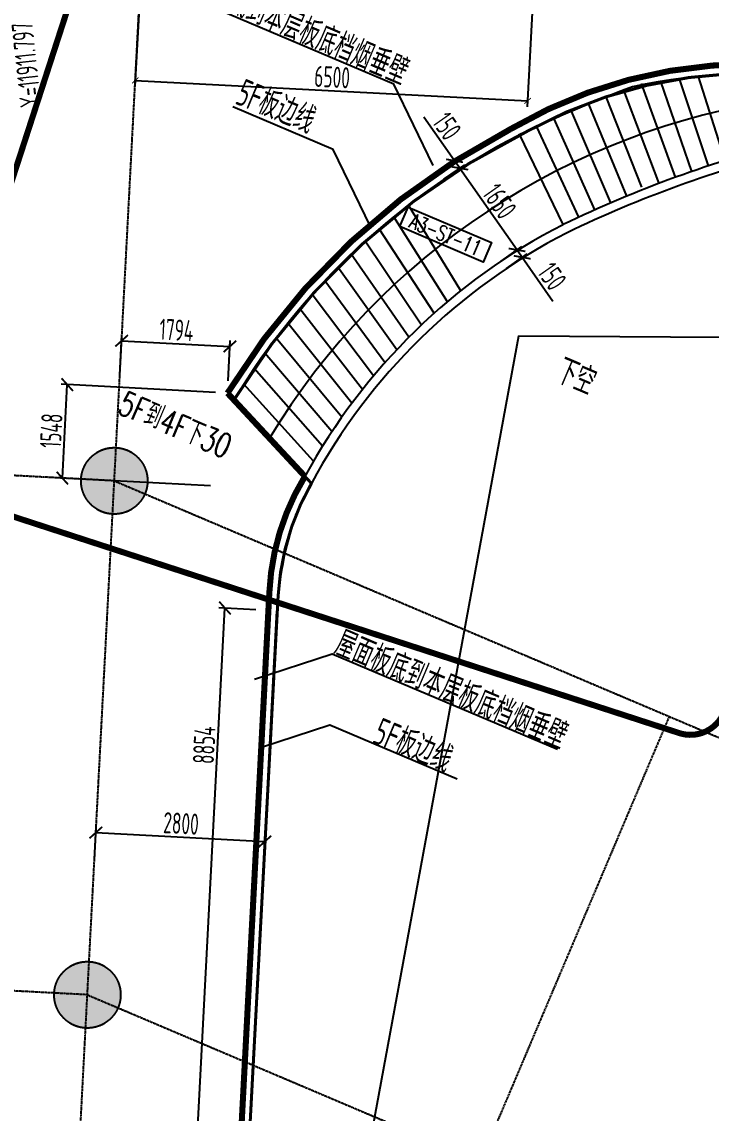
# Model space of a CAD drawing. Extents: x 11778731 to 12007717, y -6694179 to -6314888.
# Drawn here: x 11905633 to 11917040, y -6411741 to -6393688 of the extents above; entities that cross this region are included whole.
import ezdxf
from ezdxf.enums import TextEntityAlignment as Align
from ezdxf.xclip import XClip

# ---------------------------------------------------------------- set-up
doc = ezdxf.new("R2010")
doc.units = 0
doc.header["$LTSCALE"] = 10
doc.header["$MEASUREMENT"] = 0
doc.header["$XCLIPFRAME"] = 0
for name, pattern in [('A3-RG-axis-100$0$CENTER', [2, 1.25, -0.25, 0.25, -0.25]), ('A3-RI-5F$0$DASH', [0.35, 0.25, -0.1]), ('A3-RI-5F$0$DASHDOT', [1, 0.5, -0.25, 0, -0.25]), ('A3-RV-5F$0$DASH', [0.35, 0.25, -0.1]), ('DASHED2', [0.375, 0.25, -0.125])]:
    doc.linetypes.add(name, pattern=pattern)
for name, color, linetype in [('A-CLOD', 200, 'Continuous'), ('A3-RB-5F-100$0$A-DIMS-100', 1, 'Continuous'), ('A3-RG-axis-100$0$A-DIMS-100', 1, 'Continuous'), ('A3-RG-axis-100$0$A-GRID', 1, 'A3-RG-axis-100$0$CENTER'), ('A3-RI-5F$0$$0$A-STRS-HRAL', 80, 'Continuous'), ('A3-RI-5F$0$0M-FIRE', 30, 'A3-RI-5F$0$DASHDOT'), ('A3-RI-5F$0$A-FLOR', 2, 'Continuous'), ('A3-RI-5F$0$A-FLOR-CURT', 55, 'Continuous'), ('A3-RI-5F$0$A-STRS-HRAL', 80, 'Continuous'), ('A3-RI-5F$0$A-SYMB-VOID', 35, 'Continuous'), ('A3-RS-1F$0$A-HATH-GRAY', 8, 'Continuous'), ('A3-RS-1F$0$A-WALL', 7, 'Continuous'), ('A3-RV-5F$0$A-STRS', 50, 'Continuous'), ('A3-RV-5F$0$A-STRS-HRAL', 80, 'Continuous'), ('A3-SYMB-5F-100$0$A-SYMB', 4, 'Continuous'), ('A3-SYMB-5F-100$0$A-SYMB-AREA', 4, 'Continuous'), ('A3-SYMB-5F-100$0$A-SYMB-NAME', 4, 'Continuous'), ('A3-SYMB-5F-100$0$A-SYMB-NAME-E', 4, 'Continuous'), ('A3-SYMB-5F-100$0$A-SYMB-NUMB-T', 4, 'Continuous'), ('A3-SYMB-5F-100$0$A-SYMB-STRS', 1, 'Continuous')]:
    doc.layers.add(name, color=color, linetype=linetype)
doc.styles.add('A3-RB-5F-100$0$XD2008', font='xd-hzs.shx', dxfattribs={"width": 0.7, "bigfont": 'xd-hztxt.shx'})
doc.styles.add('A3-RG-axis-100$0$XD2008', font='xd-hzs.shx', dxfattribs={"width": 0.7, "bigfont": 'xd-hztxt.shx'})
doc.styles.add('A3-SYMB-5F-100$0$ECADI', font='hzs.shx', dxfattribs={"width": 0.7, "bigfont": 'hztxt.shx'})
doc.styles.add('A3-SYMB-5F-100$0$ECADI-TXT', font='simplex.shx', dxfattribs={"bigfont": 'hztxt.shx'})
doc.dimstyles.new('A3-RB-5F-100$0$XD100$0', dxfattribs={"dimscale": 100, "dimtxt": 3.5, "dimasz": 2, "dimexe": 1, "dimexo": 2, "dimgap": 0.5, "dimtad": 1, "dimdec": 0, "dimdsep": 46, "dimtxsty": 'A3-RB-5F-100$0$XD2008', "dimblk1": 'A3-RB-5F-100$0$_ARCHTICK', "dimblk2": 'A3-RB-5F-100$0$_ARCHTICK', "dimsah": 1, "dimcen": 2.5, "dimclrt": 4, "dimaunit": 1, "dimadec": 0, "dimazin": 0, "dimtfac": 1, "dimtdec": 0, "dimtix": 1, "dimtmove": 0, "dimatfit": 3, "dimfxl": 0, "dimtolj": 1, "dimtzin": 0, "dimarcsym": 0})
doc.dimstyles.new('A3-RG-axis-100$0$XD100$0', dxfattribs={"dimscale": 100, "dimtxt": 3.5, "dimasz": 1, "dimexe": 1, "dimexo": 2, "dimgap": 0.5, "dimtad": 1, "dimdec": 0, "dimdsep": 46, "dimtxsty": 'A3-RG-axis-100$0$XD2008', "dimblk1": 'A3-RG-axis-100$0$_ARCHTICK', "dimblk2": 'A3-RG-axis-100$0$_ARCHTICK', "dimsah": 1, "dimcen": 2.5, "dimclrt": 4, "dimaunit": 1, "dimadec": 0, "dimazin": 0, "dimtfac": 1, "dimtdec": 0, "dimtix": 1, "dimtmove": 0, "dimatfit": 3, "dimfxl": 0, "dimtolj": 1, "dimtzin": 0, "dimarcsym": 0})

# ---------------------------------------------------------------- blocks, each defined once
blk = doc.blocks.new('A3-RI-5F')
at = {"layer": 'A3-RI-5F$0$$0$A-STRS-HRAL'}
for centre, radius, start, end in [((11919225, -6406072), 10150, 151.3616, 155.0243), ((11919225, -6406072), 10000, 151.6486, 154.9782), ((11915845, -6403773), 6150, 161.1517, 176.7304), ((11915845, -6403773), 6000, 161.2282, 177.2729)]:
    blk.add_arc(centre, radius, start, end, dxfattribs=at)
at = {"layer": 'A3-RI-5F$0$0M-FIRE', "const_width": 100}
blk.add_lwpolyline([(11933349, -6404727), (11932521, -6402038, 0.237374), (11927444, -6396750, 0.048077), (11919169, -6394531, 0.182825), (11913721, -6395461, 0.136484), (11909036, -6399829), (11910317, -6401207, 0.126492), (11909728, -6403135), (11909231, -6412665, 0.122395), (11910121, -6416246)], format="xyb", dxfattribs=at)
at = {"layer": 'A3-RI-5F$0$A-FLOR', "linetype": 'A3-RI-5F$0$DASH', "const_width": 50}
blk.add_lwpolyline([(11914013, -6395489, 0.142442), (11909142, -6399943), (11910425, -6401323, 0.117354), (11909874, -6403180), (11909391, -6412272, 0.606815), (11920855, -6419025), (11932286, -6411883, 0.340038), (11933989, -6407313), (11932378, -6402083)], format="xyb", dxfattribs=at)
at = {"layer": 'A3-RI-5F$0$A-FLOR-CURT', "color": 11, "linetype": 'A3-RI-5F$0$DASH', "const_width": 50}
blk.add_lwpolyline([(11932378, -6402083, 0.232209), (11927545, -6396948, 0.047102), (11919481, -6394737, 0.184789), (11914005, -6395493)], format="xyb", dxfattribs=at)
at = {"layer": 'A3-RI-5F$0$A-STRS-HRAL'}
for p, q in [((11909241, -6412264), (11909705, -6403422)), ((11909391, -6412272), (11909855, -6403430))]:
    blk.add_line(p, q, dxfattribs=at)
for radius, end in [(9150, 102.3857), (9000, 102.3195)]:
    blk.add_arc((11917659, -6403556), radius, 80.4957, end, dxfattribs=at)
at = {"layer": 'A3-RI-5F$0$A-SYMB-VOID'}
blk.add_lwpolyline([(11910576, -6416677), (11913855, -6398883), (11930577, -6398990)], dxfattribs=at)
blk = doc.blocks.new('A3-RG-axis-100$0$_ARCHTICK')
at = {"color": 0, "linetype": 'ByBlock', "const_width": 0.15}
blk.add_lwpolyline([(-0.5, -0.5), (0.5, 0.5)], dxfattribs=at)
blk = doc.blocks.new('*D273')
at = {"layer": 'A3-RG-axis-100$0$A-DIMS-100', "color": 0, "lineweight": -2}
for p, q in [((11907598, -6392979), (11907505, -6394755)), ((11914090, -6393319), (11913997, -6395096)), ((11907511, -6394656), (11914002, -6394996))]:
    blk.add_line(p, q, dxfattribs=at)
at = {"layer": 'Defpoints', "color": 0}
for p in [(11907609, -6392779), (11914100, -6393119), (11914002, -6394996)]:
    blk.add_point(p, dxfattribs=at)
at = {"layer": 'A3-RG-axis-100$0$A-DIMS-100', "color": 0, "lineweight": -2, "xscale": 100, "yscale": 100, "zscale": 100}
for p, rotation in [((11907511, -6394656), 177.0000581543103), ((11914002, -6394996), 357.0000581543102)]:
    blk.add_blockref('A3-RG-axis-100$0$_ARCHTICK', p, dxfattribs=dict(at, rotation=rotation))
at = {"layer": 'A3-RG-axis-100$0$A-DIMS-100', "color": 4, "insert": (11910768, -6394601), "char_height": 350, "attachment_point": 5, "rotation": 357.0001, "style": 'A3-RG-axis-100$0$XD2008'}
blk.add_mtext('\\A1;6500', dxfattribs=at)
blk = doc.blocks.new('A3-SYMB-5F-100$0$ECADI-TAG-NAME')
at = {"layer": 'A3-SYMB-5F-100$0$A-SYMB-NAME', "style": 'A3-SYMB-5F-100$0$ECADI-TXT', "width": 0.7}
blk.add_attdef('CHINESENAME', (1.86, 1.53), '', height=4, dxfattribs=at)
at = {"layer": 'A3-SYMB-5F-100$0$A-SYMB-NAME-E', "style": 'A3-SYMB-5F-100$0$ECADI-TXT', "width": 0.7}
blk.add_attdef('ENGLISHLOW', (2.18, 6.96), '', height=2.5, dxfattribs=at)
blk = doc.blocks.new('A3-SYMB-5F-100$0$ECADI-TAG-ROOM')
at = {"layer": 'A3-SYMB-5F-100$0$A-SYMB-AREA', "style": 'A3-SYMB-5F-100$0$ECADI', "width": 0.7}
blk.add_attdef('340M2', text='', height=2.5, dxfattribs=at).set_placement((7.17, -1.75), align=Align.MIDDLE_LEFT)
at = {"layer": 'A3-SYMB-5F-100$0$A-SYMB-NAME', "style": 'A3-SYMB-5F-100$0$ECADI', "width": 0.7}
blk.add_attdef('CHINESENAME', (-5.13, 0.09), '', height=4.5, dxfattribs=at)
at = {"layer": 'A3-SYMB-5F-100$0$A-SYMB-NAME-E', "style": 'A3-SYMB-5F-100$0$ECADI', "width": 0.7}
for tag, p in [('ENGLISHHIGH', (-5.13, 8.04)), ('ENGLISHLOW', (-5.13, 4.84))]:
    blk.add_attdef(tag, p, '', height=2.5, dxfattribs=at)
blk = doc.blocks.new('A3-SYMB-5F-100$0$ECADI-TAG-CODE')
at = {"layer": 'A3-SYMB-5F-100$0$A-SYMB-NUMB-T', "color": 1}
blk.add_lwpolyline([(0, 3.5), (15, 3.5), (15, 0), (0, 0)], close=True, dxfattribs=at)
at = {"layer": 'A3-SYMB-5F-100$0$A-SYMB-NUMB-T', "style": 'A3-SYMB-5F-100$0$ECADI-TXT', "width": 0.7}
blk.add_attdef('CODE', text='', height=2.5, dxfattribs=at).set_placement((7.5, 1.75), align=Align.MIDDLE_CENTER)
blk = doc.blocks.new('A3-SYMB-5F-100')
at = {"layer": 'A3-SYMB-5F-100$0$A-SYMB'}
for points in [[(11912440, -6396063), (11911788, -6394718), (11908196, -6393193)], [(11911404, -6397073), (11910786, -6395800), (11909122, -6395094)], [(11909485, -6404561), (11910769, -6404140), (11914496, -6405722)], [(11909581, -6405693), (11910732, -6405316), (11912834, -6406208)]]:
    blk.add_lwpolyline(points, dxfattribs=at)
at = {"layer": 'A3-SYMB-5F-100$0$A-SYMB-STRS', "extrusion": (-1.20972e-14, 6.84426e-15, -1), "const_width": 50, "elevation": 0}
blk.add_lwpolyline([(-11909731, -6400600, -1), (-11909728, -6400550, -1)], format="xyb", close=True, dxfattribs=at)
at = {"layer": 'A3-SYMB-5F-100$0$A-SYMB-STRS'}
blk.add_arc((11919894, -6406739), 11888, 98.1807, 148.7677, dxfattribs=at)
at = {"layer": 'A3-SYMB-5F-100$0$A-SYMB'}
ref = blk.add_blockref('A3-SYMB-5F-100$0$ECADI-TAG-ROOM', (11908608, -6393363), dxfattribs=dict(at, xscale=99.99999999989046, yscale=100.0000000001164, rotation=337))
ref.add_attrib('CHINESENAME', '屋面板底到本层板底档烟垂壁', (11908140, -6393155), dxfattribs={"height": 450, "rotation": 337, "style": 'A3-SYMB-5F-100$0$ECADI', "width": 0.7})
ref = blk.add_blockref('A3-SYMB-5F-100$0$ECADI-TAG-ROOM', (11909610, -6395242), dxfattribs=dict(at, xscale=99.99999999989046, yscale=100.0000000001164, rotation=337))
ref.add_attrib('CHINESENAME', '5F板边线', (11909142, -6395034), dxfattribs={"height": 450, "rotation": 337, "style": 'A3-SYMB-5F-100$0$ECADI', "width": 0.7})
at = {"layer": 'A3-SYMB-5F-100$0$A-SYMB', "xscale": 100.0000000100172, "yscale": 100.0000000002328, "zscale": 100, "rotation": 337}
blk.add_blockref('A3-SYMB-5F-100$0$ECADI-TAG-CODE', (11911888, -6397076), dxfattribs=at).add_auto_attribs({'CODE': 'A3-ST-11'})
at = {"layer": 'A3-SYMB-5F-100$0$A-SYMB'}
ref = blk.add_blockref('A3-SYMB-5F-100$0$ECADI-TAG-ROOM', (11914900, -6399846), dxfattribs=dict(at, xscale=99.99999999989046, yscale=100.0000000001164, rotation=337))
ref.add_attrib('CHINESENAME', '下空', (11914431, -6399637), dxfattribs={"height": 450, "rotation": 337, "style": 'A3-SYMB-5F-100$0$ECADI', "width": 0.7})
ref = blk.add_blockref('A3-SYMB-5F-100$0$ECADI-TAG-ROOM', (11913511, -6405245), dxfattribs=dict(at, xscale=-99.99999999989046, yscale=100.0000000001164, rotation=337.0000000003391))
ref.add_attrib('CHINESENAME', '屋面板底到本层板底档烟垂壁', (11910769, -6404140), dxfattribs={"height": 450, "rotation": 337, "style": 'A3-SYMB-5F-100$0$ECADI', "width": 0.7})
ref = blk.add_blockref('A3-SYMB-5F-100$0$ECADI-TAG-ROOM', (11914152, -6406709), dxfattribs=dict(at, xscale=-99.99999999989046, yscale=100.0000000001164, rotation=337.0000000003391))
ref.add_attrib('CHINESENAME', '5F板边线', (11911411, -6405604), dxfattribs={"height": 450, "rotation": 337, "style": 'A3-SYMB-5F-100$0$ECADI', "width": 0.7})
at = {"layer": 'A3-SYMB-5F-100$0$A-SYMB-STRS'}
ref = blk.add_blockref('A3-SYMB-5F-100$0$ECADI-TAG-NAME', (11906964, -6400223, 0), dxfattribs=dict(at, xscale=99.99999999999999, yscale=99.99999999999999, zscale=99.99999999999993, rotation=337))
ref.add_attrib('CHINESENAME', '5F到4F下30', (11907195, -6400155), dxfattribs={"height": 400, "rotation": 337, "style": 'A3-SYMB-5F-100$0$ECADI-TXT', "width": 0.7})
blk = doc.blocks.new('A3-RV-5F')
at = {"layer": 'A3-RV-5F$0$A-STRS'}
for p, q in [((11916450, -6396260), (11915887, -6394709)), ((11916722, -6396163), (11916205, -6394674)), ((11916995, -6396071), (11916518, -6394628)), ((11917269, -6395982), (11916832, -6394594)), ((11916180, -6396360), (11915594, -6394817)), ((11915643, -6396572), (11915014, -6395047)), ((11915894, -6396423), (11915304, -6394930)), ((11915377, -6396684), (11914727, -6395168)), ((11914851, -6396919), (11914157, -6395422)), ((11915113, -6396800), (11914441, -6395293)), ((11914590, -6397042), (11913875, -6395555)), ((11912897, -6398136), (11912031, -6396719)), ((11912674, -6398319), (11911786, -6396912)), ((11912456, -6398509), (11911547, -6397112)), ((11912244, -6398704), (11911313, -6397318)), ((11912038, -6398905), (11911085, -6397530)), ((11911837, -6399112), (11910862, -6397747)), ((11911642, -6399325), (11910646, -6397971)), ((11911454, -6399543), (11910435, -6398200)), ((11911271, -6399767), (11910231, -6398434)), ((11911095, -6399995), (11910033, -6398674)), ((11910926, -6400228), (11909841, -6398918)), ((11910763, -6400467), (11909656, -6399168)), ((11910608, -6400709), (11909478, -6399422)), ((11910459, -6400956), (11909306, -6399680)), ((11910317, -6401207), (11909142, -6399943))]:
    blk.add_line(p, q, dxfattribs=at)
at = {"layer": 'A3-RV-5F$0$A-STRS-HRAL', "linetype": 'A3-RV-5F$0$DASH'}
blk.add_line((11909142, -6399943), (11909036, -6399829), dxfattribs=at)
at = {"layer": 'A3-RV-5F$0$A-STRS-HRAL'}
for centre, radius, start, end in [((11923325, -6415200), 21950, 110.3377, 115.7544), ((11923325, -6415200), 21800, 110.3652, 115.7499), ((11919225, -6406072), 11950, 117.0706, 148.5044), ((11919225, -6406072), 11800, 117.0789, 148.7078), ((11923325, -6415200), 20150, 104.2089, 115.6945), ((11923325, -6415200), 20000, 104.2089, 115.6889), ((11919225, -6406072), 10150, 117.185, 151.3616), ((11919225, -6406072), 10000, 117.1962, 151.6486)]:
    blk.add_arc(centre, radius, start, end, dxfattribs=at)
blk = doc.blocks.new('A3-RS-1F')
at = {"layer": 'A3-RS-1F$0$A-HATH-GRAY'}
h = blk.add_hatch(color=256, dxfattribs=at)
edge = h.paths.add_edge_path()
edge.add_arc((11907163, -6401281), 550, 0, 360)
h = blk.add_hatch(color=256, dxfattribs=at)
edge = h.paths.add_edge_path()
edge.add_arc((11906718, -6409783), 550, 0, 360)
at = {"layer": 'A3-RS-1F$0$A-WALL'}
for centre in [(11907163, -6401281), (11906718, -6409783)]:
    blk.add_circle(centre, 550, dxfattribs=at)
blk = doc.blocks.new('A3-RB-5F-100$0$_ARCHTICK')
at = {"color": 0, "linetype": 'ByBlock', "const_width": 0.15}
blk.add_lwpolyline([(-0.5, -0.5), (0.5, 0.5)], dxfattribs=at)
blk = doc.blocks.new('*D972')
at = {"layer": 'A3-RB-5F-100$0$A-DIMS-100', "color": 0, "lineweight": -2}
for p, q in [((11906835, -6407550), (11906864, -6406999)), ((11906858, -6407099), (11909655, -6407246)), ((11909631, -6407697), (11909660, -6407146))]:
    blk.add_line(p, q, dxfattribs=at)
at = {"layer": 'Defpoints', "color": 0}
for p in [(11909655, -6407246), (11906824, -6407750), (11909620, -6407897)]:
    blk.add_point(p, dxfattribs=at)
at = {"layer": 'A3-RB-5F-100$0$A-DIMS-100', "color": 0, "lineweight": -2, "xscale": 200, "yscale": 200, "zscale": 200}
for p, rotation in [((11906858, -6407099), 176.999999999122), ((11909655, -6407246), 356.9999999991219)]:
    blk.add_blockref('A3-RB-5F-100$0$_ARCHTICK', p, dxfattribs=dict(at, rotation=rotation))
at = {"layer": 'A3-RB-5F-100$0$A-DIMS-100', "color": 4, "insert": (11908268, -6406948), "char_height": 350, "attachment_point": 5, "rotation": 357, "style": 'A3-RB-5F-100$0$XD2008'}
blk.add_mtext('\\A1;2800', dxfattribs=at)
blk = doc.blocks.new('*D582')
at = {"layer": 'A3-RB-5F-100$0$A-DIMS-100', "color": 0, "lineweight": -2}
for p, q in [((11908531, -6412227), (11908994, -6403385)), ((11909504, -6403412), (11908894, -6403380)), ((11909042, -6412254), (11908432, -6412222))]:
    blk.add_line(p, q, dxfattribs=at)
at = {"layer": 'Defpoints', "color": 0}
for p in [(11908994, -6403385), (11909704, -6403422), (11909241, -6412264)]:
    blk.add_point(p, dxfattribs=at)
at = {"layer": 'A3-RB-5F-100$0$A-DIMS-100', "color": 0, "lineweight": -2, "xscale": 200, "yscale": 200, "zscale": 200}
for p, rotation in [((11908994, -6403385), 87.0040044115439), ((11908531, -6412227), 267.0040044115439)]:
    blk.add_blockref('A3-RB-5F-100$0$_ARCHTICK', p, dxfattribs=dict(at, rotation=rotation))
at = {"layer": 'A3-RB-5F-100$0$A-DIMS-100', "color": 4, "insert": (11908650, -6405650), "char_height": 350, "attachment_point": 5, "rotation": 87.004, "style": 'A3-RB-5F-100$0$XD2008'}
blk.add_mtext('\\A1;8854', dxfattribs=at)
blk = doc.blocks.new('*D641')
at = {"layer": 'A3-RB-5F-100$0$A-DIMS-100', "color": 0, "lineweight": -2}
for p, q in [((11913565, -6397645), (11913909, -6397403)), ((11913651, -6397767), (11913995, -6397526)), ((11913827, -6397461), (11913913, -6397583)), ((11913913, -6397583), (11914420, -6398307))]:
    blk.add_line(p, q, dxfattribs=at)
at = {"layer": 'Defpoints', "color": 0}
for p in [(11913913, -6397583), (11913401, -6397759), (11913487, -6397882)]:
    blk.add_point(p, dxfattribs=at)
at = {"layer": 'A3-RB-5F-100$0$A-DIMS-100', "color": 0, "lineweight": -2, "xscale": 200, "yscale": 200, "zscale": 200}
for p, rotation in [((11913827, -6397461), 125.0194494526439), ((11913913, -6397583), 305.0194494526439)]:
    blk.add_blockref('A3-RB-5F-100$0$_ARCHTICK', p, dxfattribs=dict(at, rotation=rotation))
at = {"layer": 'A3-RB-5F-100$0$A-DIMS-100', "color": 4, "insert": (11914408, -6397898), "char_height": 350, "attachment_point": 5, "rotation": 305.0194, "style": 'A3-RB-5F-100$0$XD2008'}
blk.add_mtext('\\A1;150', dxfattribs=at)
blk = doc.blocks.new('*D642')
at = {"layer": 'A3-RB-5F-100$0$A-DIMS-100', "color": 0, "lineweight": -2}
for p, q in [((11912618, -6396293), (11912962, -6396052)), ((11912880, -6396109), (11913827, -6397461)), ((11913565, -6397645), (11913909, -6397403))]:
    blk.add_line(p, q, dxfattribs=at)
at = {"layer": 'Defpoints', "color": 0}
for p in [(11912454, -6396408), (11913827, -6397461), (11913401, -6397759)]:
    blk.add_point(p, dxfattribs=at)
at = {"layer": 'A3-RB-5F-100$0$A-DIMS-100', "color": 0, "lineweight": -2, "xscale": 200, "yscale": 200, "zscale": 200}
for p, rotation in [((11912880, -6396109), 125.0194494523442), ((11913827, -6397461), 305.0194494523442)]:
    blk.add_blockref('A3-RB-5F-100$0$_ARCHTICK', p, dxfattribs=dict(at, rotation=rotation))
at = {"layer": 'A3-RB-5F-100$0$A-DIMS-100', "color": 4, "insert": (11913538, -6396656), "char_height": 350, "attachment_point": 5, "rotation": 305.0194, "style": 'A3-RB-5F-100$0$XD2008'}
blk.add_mtext('\\A1;1650', dxfattribs=at)
blk = doc.blocks.new('*D643')
at = {"layer": 'A3-RB-5F-100$0$A-DIMS-100', "color": 0, "lineweight": -2}
for p, q in [((11912794, -6395986), (11912287, -6395263)), ((11912532, -6396170), (11912876, -6395929)), ((11912880, -6396109), (11912794, -6395986)), ((11912618, -6396293), (11912962, -6396052))]:
    blk.add_line(p, q, dxfattribs=at)
at = {"layer": 'Defpoints', "color": 0}
for p in [(11912880, -6396109), (11912368, -6396285), (11912454, -6396408)]:
    blk.add_point(p, dxfattribs=at)
at = {"layer": 'A3-RB-5F-100$0$A-DIMS-100', "color": 0, "lineweight": -2, "xscale": 200, "yscale": 200, "zscale": 200}
for p, rotation in [((11912794, -6395986), 125.0194494524398), ((11912880, -6396109), 305.0194494524397)]:
    blk.add_blockref('A3-RB-5F-100$0$_ARCHTICK', p, dxfattribs=dict(at, rotation=rotation))
at = {"layer": 'A3-RB-5F-100$0$A-DIMS-100', "color": 4, "insert": (11912668, -6395414), "char_height": 350, "attachment_point": 5, "rotation": 305.0194, "style": 'A3-RB-5F-100$0$XD2008'}
blk.add_mtext('\\A1;150', dxfattribs=at)
blk = doc.blocks.new('*D647')
at = {"layer": 'A3-RB-5F-100$0$A-DIMS-100', "color": 0, "lineweight": -2}
for p, q in [((11907255, -6399535), (11907290, -6398863)), ((11907285, -6398963), (11909076, -6399057)), ((11909046, -6399629), (11909082, -6398957))]:
    blk.add_line(p, q, dxfattribs=at)
at = {"layer": 'Defpoints', "color": 0}
for p in [(11909076, -6399057), (11907244, -6399735), (11909036, -6399829)]:
    blk.add_point(p, dxfattribs=at)
at = {"layer": 'A3-RB-5F-100$0$A-DIMS-100', "color": 0, "lineweight": -2, "xscale": 200, "yscale": 200, "zscale": 200}
for p, rotation in [((11907285, -6398963), 176.999999999191), ((11909076, -6399057), 356.9999999991911)]:
    blk.add_blockref('A3-RB-5F-100$0$_ARCHTICK', p, dxfattribs=dict(at, rotation=rotation))
at = {"layer": 'A3-RB-5F-100$0$A-DIMS-100', "color": 4, "insert": (11908192, -6398785), "char_height": 350, "attachment_point": 5, "rotation": 357, "style": 'A3-RB-5F-100$0$XD2008'}
blk.add_mtext('\\A1;1794', dxfattribs=at)
blk = doc.blocks.new('*D648')
at = {"layer": 'A3-RB-5F-100$0$A-DIMS-100', "color": 0, "lineweight": -2}
for p, q in [((11908836, -6399818), (11906285, -6399684)), ((11906304, -6401236), (11906385, -6399690)), ((11908755, -6401364), (11906204, -6401230))]:
    blk.add_line(p, q, dxfattribs=at)
at = {"layer": 'Defpoints', "color": 0}
for p in [(11906385, -6399690), (11909036, -6399829), (11908955, -6401375)]:
    blk.add_point(p, dxfattribs=at)
at = {"layer": 'A3-RB-5F-100$0$A-DIMS-100', "color": 0, "lineweight": -2, "xscale": 200, "yscale": 200, "zscale": 200}
for p, rotation in [((11906385, -6399690), 87.00005815433244), ((11906304, -6401236), 267.0000581543324)]:
    blk.add_blockref('A3-RB-5F-100$0$_ARCHTICK', p, dxfattribs=dict(at, rotation=rotation))
at = {"layer": 'A3-RB-5F-100$0$A-DIMS-100', "color": 4, "insert": (11906120, -6400451), "char_height": 350, "attachment_point": 5, "rotation": 87.0001, "style": 'A3-RB-5F-100$0$XD2008'}
blk.add_mtext('\\A1;1548', dxfattribs=at)
blk = doc.blocks.new('A3-RG-axis-100')
at = {"layer": 'A3-RG-axis-100$0$A-GRID'}
for p, q in [((11905726.9, -6428689.6), (11909024.2, -6365773.6)), ((11907163.1, -6401280.7), (11891074.7, -6400437.6)), ((11907163.4, -6401280.8), (11992184.7, -6437370.3)), ((11916344.3, -6405177.9), (11898275.1, -6447746.3)), ((11906717.6, -6409782.5), (11890623.3, -6408939.1)), ((11906717.6, -6409782.5), (11989058.9, -6444734.3))]:
    blk.add_line(p, q, dxfattribs=at)
at = {"layer": 'A3-RG-axis-100$0$A-DIMS-100'}
dim = blk.add_linear_dim(base=(11914001.7, -6394995.8), p1=(11907609, -6392779), p2=(11914100.1, -6393119.1), angle=357.00006, dimstyle='A3-RG-axis-100$0$XD100$0', override={"dimasz": 1}, dxfattribs=at)
dim.commit()
dim.dimension.update_dxf_attribs({"geometry": '*D273', "text_midpoint": (11910767.9, -6394601)})
blk = doc.blocks.new('A3-RB-5F-100')
at = {"layer": 'A3-RB-5F-100$0$A-DIMS-100', "style": 'A3-RB-5F-100$0$XD2008', "width": 0.7}
blk.add_text('Y=11911.797', height=350, rotation=96.16399, dxfattribs=at).set_placement((11905958.3, -6395081.7))
at = {"layer": 'A3-RB-5F-100$0$A-DIMS-100'}
for base, p1, p2, picture, middle in [((11912880.3, -6396109.3), (11912367.8, -6396285.2), (11912453.9, -6396408), '*D643', (11912483.4, -6395542.8)), ((11913913.2, -6397583.4), (11913400.8, -6397759.3), (11913486.8, -6397882.2), '*D641', (11914224.1, -6398027))]:
    dim = blk.add_linear_dim(base=base, p1=p1, p2=p2, angle=305.01945, text='150', dimstyle='A3-RB-5F-100$0$XD100$0', dxfattribs=at)
    dim.commit()
    dim.dimension.update_dxf_attribs({"geometry": picture, "text_midpoint": middle, "dimtype": 129})
for p1, p2, distance, text, picture, middle in [((11912453.9, -6396408), (11913400.8, -6397759.3), 520.6, '1650', '*D642', (11913538, -6396655.8)), ((11907244.4, -6399734.8), (11909035.9, -6399828.7), 772.8, '1794', '*D647', (11908192.3, -6398785.2)), ((11908954.8, -6401374.6), (11909035.9, -6399828.7), 2654.4, '1548', '*D648', (11906119.9, -6400450.9))]:
    dim = blk.add_aligned_dim(p1=p1, p2=p2, distance=distance, text=text, dimstyle='A3-RB-5F-100$0$XD100$0', dxfattribs=at)
    dim.commit()
    dim.dimension.update_dxf_attribs({"geometry": picture, "text_midpoint": middle})
dim = blk.add_linear_dim(base=(11908994.3, -6403384.9), p1=(11909241.4, -6412264.2), p2=(11909704.2, -6403422), angle=87.004, dimstyle='A3-RB-5F-100$0$XD100$0', dxfattribs=at)
dim.commit()
dim.dimension.update_dxf_attribs({"geometry": '*D582', "text_midpoint": (11908875.1, -6405661.5), "dimtype": 129})
dim = blk.add_aligned_dim(p1=(11906824.3, -6407750), p2=(11909620.5, -6407896.5), distance=651.8, dimstyle='A3-RB-5F-100$0$XD100$0', dxfattribs=at)
dim.commit()
dim.dimension.update_dxf_attribs({"geometry": '*D972', "text_midpoint": (11908268.3, -6406947.6)})

msp = doc.modelspace()

# ---------------------------------------------------------------- linework, layer by layer
at = {"layer": 'A-CLOD', "linetype": 'DASHED2', "const_width": 100}
msp.add_lwpolyline([(11908048, -6390316), (11920152, -6394249, -0.414212), (11920537, -6395005), (11917267, -6405068, -0.414214), (11916511, -6405453), (11904408, -6401520, -0.414214), (11904023, -6400764), (11907292, -6390701, -0.414215)], format="xyb", close=True, dxfattribs=at)

# ---------------------------------------------------------------- block references
for name in ['A3-RI-5F', 'A3-RB-5F-100', 'A3-RG-axis-100', 'A3-SYMB-5F-100', 'A3-RV-5F']:
    msp.add_blockref(name, (0, 0))
ref = msp.add_blockref('A3-RS-1F', (0, 0))
XClip(ref).set_block_clipping_path([(11889357.2540208902, -6419160.0659107883), (11910185.3192560691, -6426457.2118252832), (11927068.6119189896, -6433453.578039011), (11979134.5699833296, -6452657.9184868541), (12009188.7333128508, -6389730.3223040896), (11892617.6820170097, -6360484.8154213969), (11881387.5678784791, -6407421.677106794)])

doc.saveas('drawing.dxf')
